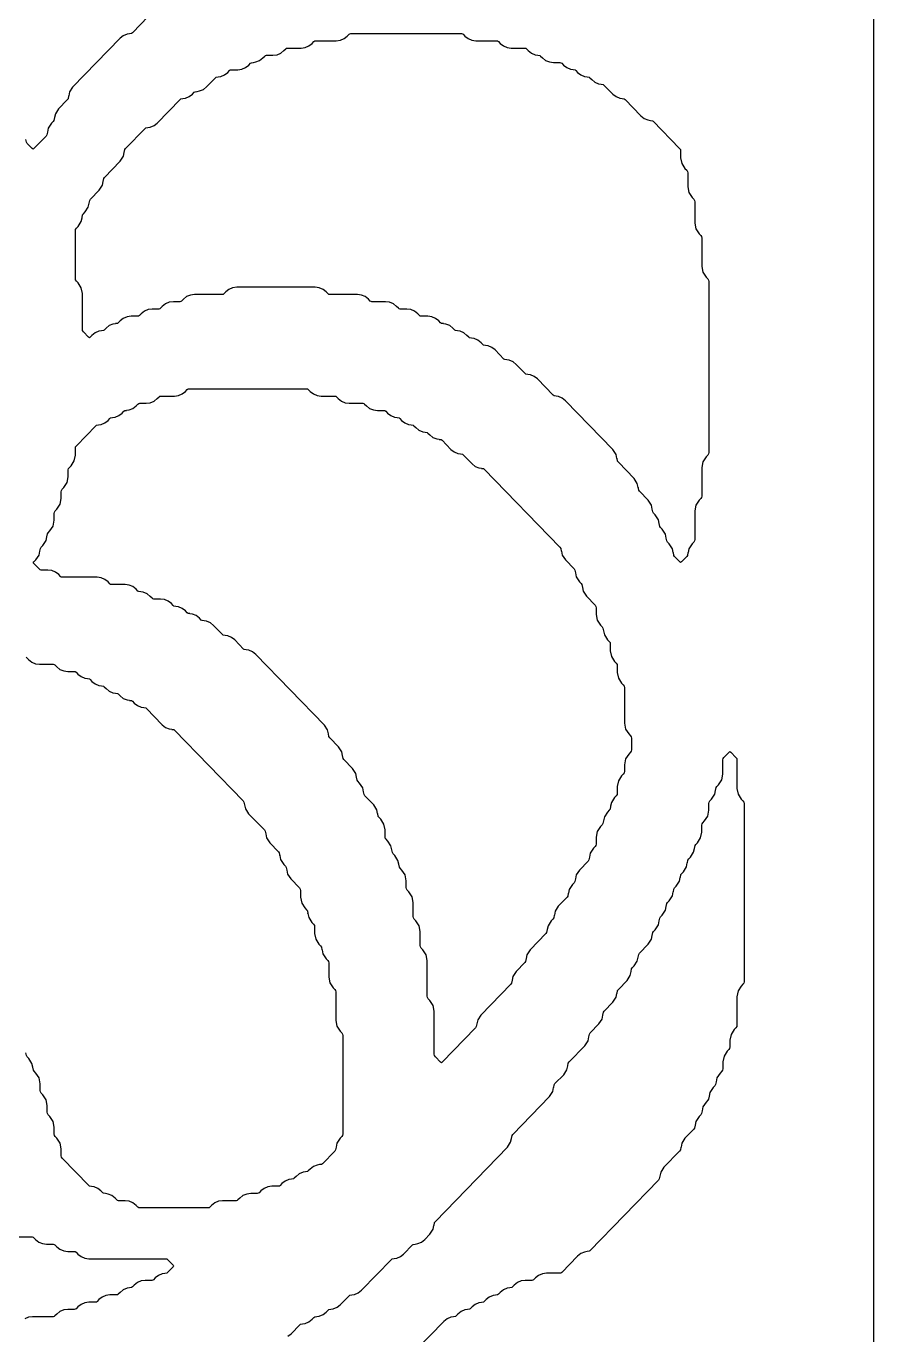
# Model space of a CAD drawing. Header units: millimetres. Extents: x 10 to 410, y 18 to 283.
# Drawn here: x 114.65 to 142.27, y 51.75 to 94.4 of the extents above; entities that cross this region are included whole.
import ezdxf

# ---------------------------------------------------------------- set-up
doc = ezdxf.new("R2010")
doc.units = ezdxf.units.MM
doc.layers.add('CUT', color=1, linetype='Continuous')

msp = doc.modelspace()

# ---------------------------------------------------------------- linework, layer by layer
at = {"layer": 'CUT'}
for points in [[(121.134, 21), (129.134, 21), (129.134, 24), (142.2679, 24), (142.2679, 144), (129.134, 144), (129.134, 147), (121.134, 147), (121.134, 144), (100.134, 144), (100.134, 147), (92.134, 147), (92.134, 144), (79, 144), (79, 24), (92.134, 24), (92.134, 21), (100.134, 21), (100.134, 24), (121.134, 24)], [(117.1332, 89.2132), (117.1578, 89.3394), (117.1606, 89.3389), (117.1785, 89.4311), (117.2035, 89.4693), (117.7166, 89.998), (117.8212, 90.1583), (117.8458, 90.2846), (117.8485, 90.284), (117.8665, 90.3762), (117.8914, 90.4144), (118.5225, 91.0646), (118.5476, 91.0844), (118.6123, 91.093), (118.612, 91.0951), (118.6954, 91.1063), (118.8179, 91.1581), (118.9224, 91.2404), (119.6692, 92.0098), (119.6942, 92.0295), (119.7589, 92.0382), (119.7586, 92.0402), (119.8421, 92.0514), (119.9645, 92.1033), (120.069, 92.1855), (120.1278, 92.2461), (120.1529, 92.2658), (120.2176, 92.2745), (120.2173, 92.2765), (120.3007, 92.2877), (120.4232, 92.3395), (120.5277, 92.4218), (120.8158, 92.7187), (120.8408, 92.7384), (120.9056, 92.7471), (120.9053, 92.7491), (120.9887, 92.7603), (121.1112, 92.8121), (121.2157, 92.8944), (121.2744, 92.9549), (121.2995, 92.9747), (121.3311, 92.9789), (121.5449, 92.9789), (121.6767, 92.9966), (121.7992, 93.0484), (121.9037, 93.1307), (121.9624, 93.1912), (121.9875, 93.2109), (122.0522, 93.2196), (122.0519, 93.2217), (122.1353, 93.2329), (122.2578, 93.2847), (122.3623, 93.367), (122.4211, 93.4275), (122.4461, 93.4472), (122.4777, 93.4515), (122.6915, 93.4515), (122.8233, 93.4692), (122.9458, 93.521), (123.0503, 93.6032), (123.1091, 93.6638), (123.1341, 93.6835), (123.1657, 93.6878), (123.6088, 93.6878), (123.7406, 93.7055), (123.8631, 93.7573), (123.9676, 93.8395), (124.0264, 93.9001), (124.0514, 93.9198), (124.083, 93.9241), (124.7555, 93.9241), (124.8873, 93.9417), (125.0098, 93.9936), (125.1142, 94.0758), (125.173, 94.1364), (125.1981, 94.1561), (125.2297, 94.1603), (128.8321, 94.1603), (128.8637, 94.1561), (128.8888, 94.1364), (128.9475, 94.0758), (129.052, 93.9936), (129.1745, 93.9417), (129.3063, 93.9241), (129.9788, 93.9241), (130.0104, 93.9198), (130.0354, 93.9001), (130.0942, 93.8395), (130.1987, 93.7573), (130.3212, 93.7055), (130.453, 93.6878), (130.8961, 93.6878), (130.9277, 93.6835), (130.9527, 93.6638), (131.0115, 93.6032), (131.116, 93.521), (131.2385, 93.4692), (131.3219, 93.458), (131.3216, 93.4559), (131.3863, 93.4472), (131.4114, 93.4275), (131.4701, 93.367), (131.5746, 93.2847), (131.6971, 93.2329), (131.8289, 93.2152), (132.0427, 93.2152), (132.0743, 93.2109), (132.0994, 93.1912), (132.1581, 93.1307), (132.2626, 93.0484), (132.3851, 92.9966), (132.4685, 92.9854), (132.4683, 92.9833), (132.533, 92.9747), (132.558, 92.9549), (132.6168, 92.8944), (132.7213, 92.8121), (132.8438, 92.7603), (132.9272, 92.7491), (132.9269, 92.7471), (132.9916, 92.7384), (133.0167, 92.7187), (133.0754, 92.6581), (133.1799, 92.5758), (133.3024, 92.524), (133.3858, 92.5128), (133.3856, 92.5108), (133.4503, 92.5021), (133.4753, 92.4824), (133.7634, 92.1855), (133.8679, 92.1033), (133.9904, 92.0514), (134.0738, 92.0402), (134.0736, 92.0382), (134.1383, 92.0295), (134.1633, 92.0098), (134.6807, 91.4767), (134.7852, 91.3944), (134.9077, 91.3426), (134.9911, 91.3314), (134.9909, 91.3293), (135.0556, 91.3207), (135.0806, 91.3009), (135.941, 90.4144), (135.9659, 90.3762), (135.9747, 90.3314), (135.9747, 90.1099), (136.0113, 89.922), (136.1159, 89.7617), (136.1704, 89.7055), (136.1953, 89.6673), (136.204, 89.6226), (136.204, 89.1648), (136.2406, 88.9769), (136.3452, 88.8165), (136.3997, 88.7604), (136.4246, 88.7222), (136.4333, 88.6774), (136.4333, 87.9833), (136.47, 87.7954), (136.5745, 87.6351), (136.629, 87.579), (136.6539, 87.5408), (136.6627, 87.496), (136.6627, 86.5656), (136.6993, 86.3777), (136.8039, 86.2174), (136.8583, 86.1612), (136.8833, 86.123), (136.892, 86.0783), (136.892, 80.504), (136.8833, 80.4592), (136.8583, 80.421), (136.8039, 80.3649), (136.6993, 80.2046), (136.6627, 80.0167), (136.6627, 79.0863), (136.6539, 79.0415), (136.629, 79.0033), (136.5745, 78.9472), (136.47, 78.7868), (136.4333, 78.5989), (136.4333, 77.6686), (136.4246, 77.6238), (136.3997, 77.5856), (136.3452, 77.5295), (136.2406, 77.3691), (136.216, 77.2429), (136.2132, 77.2434), (136.1953, 77.1512), (136.1704, 77.113), (136.0026, 76.9402), (135.9747, 76.9194), (135.9467, 76.9402), (135.779, 77.113), (135.7541, 77.1512), (135.7361, 77.2434), (135.7333, 77.2429), (135.7087, 77.3691), (135.6041, 77.5295), (135.5497, 77.5856), (135.5247, 77.6238), (135.5068, 77.716), (135.504, 77.7154), (135.4794, 77.8417), (135.3748, 78.002), (135.3203, 78.0582), (135.2954, 78.0964), (135.2774, 78.1885), (135.2747, 78.188), (135.25, 78.3143), (135.1455, 78.4746), (135.091, 78.5307), (135.0661, 78.5689), (135.0481, 78.6611), (135.0453, 78.6606), (135.0207, 78.7868), (134.9162, 78.9472), (134.6323, 79.2396), (134.6074, 79.2778), (134.5895, 79.37), (134.5867, 79.3694), (134.5621, 79.4957), (134.4575, 79.656), (133.9444, 80.1847), (133.9195, 80.2229), (133.9015, 80.3151), (133.8987, 80.3146), (133.8741, 80.4408), (133.7695, 80.6012), (132.2234, 82.1942), (132.1189, 82.2765), (131.9964, 82.3283), (131.913, 82.3395), (131.9133, 82.3415), (131.8486, 82.3502), (131.8235, 82.37), (131.3061, 82.9031), (131.2016, 82.9854), (131.0791, 83.0372), (130.9957, 83.0484), (130.996, 83.0504), (130.9313, 83.0591), (130.9062, 83.0788), (130.6181, 83.3757), (130.5136, 83.4579), (130.3911, 83.5097), (130.3077, 83.5209), (130.308, 83.523), (130.2433, 83.5317), (130.2182, 83.5514), (129.9301, 83.8482), (129.8256, 83.9305), (129.7031, 83.9823), (129.6197, 83.9935), (129.62, 83.9956), (129.5553, 84.0042), (129.5302, 84.024), (129.4715, 84.0845), (129.367, 84.1668), (129.2445, 84.2186), (129.1611, 84.2298), (129.1613, 84.2318), (129.0966, 84.2405), (129.0716, 84.2603), (129.0128, 84.3208), (128.9083, 84.4031), (128.7858, 84.4549), (128.7024, 84.4661), (128.7027, 84.4681), (128.638, 84.4768), (128.6129, 84.4965), (128.5542, 84.5571), (128.4497, 84.6394), (128.3272, 84.6912), (128.2438, 84.7024), (128.244, 84.7044), (128.1793, 84.7131), (128.1543, 84.7328), (128.0955, 84.7934), (127.991, 84.8756), (127.8685, 84.9275), (127.7367, 84.9451), (127.5229, 84.9451), (127.4913, 84.9494), (127.4663, 84.9691), (127.4075, 85.0297), (127.303, 85.1119), (127.1805, 85.1637), (127.0487, 85.1814), (126.835, 85.1814), (126.8034, 85.1857), (126.7783, 85.2054), (126.7195, 85.266), (126.615, 85.3482), (126.4926, 85.4), (126.3607, 85.4177), (125.9177, 85.4177), (125.8861, 85.422), (125.861, 85.4417), (125.8022, 85.5022), (125.6977, 85.5845), (125.5752, 85.6363), (125.4434, 85.654), (124.5417, 85.654), (124.5101, 85.6582), (124.485, 85.678), (124.4263, 85.7385), (124.3218, 85.8208), (124.1993, 85.8726), (124.0675, 85.8903), (121.5092, 85.8903), (121.3774, 85.8726), (121.2549, 85.8208), (121.1504, 85.7385), (121.0916, 85.678), (121.0666, 85.6582), (121.035, 85.654), (120.1332, 85.654), (120.0014, 85.6363), (119.8789, 85.5845), (119.7744, 85.5022), (119.7157, 85.4417), (119.6906, 85.422), (119.659, 85.4177), (119.4453, 85.4177), (119.3134, 85.4), (119.191, 85.3482), (119.0865, 85.266), (119.0277, 85.2054), (119.0026, 85.1857), (118.971, 85.1814), (118.7573, 85.1814), (118.6255, 85.1637), (118.503, 85.1119), (118.3985, 85.0297), (118.3397, 84.9691), (118.3147, 84.9494), (118.2831, 84.9451), (118.0693, 84.9451), (117.9375, 84.9275), (117.815, 84.8756), (117.7105, 84.7934), (117.6517, 84.7328), (117.6267, 84.7131), (117.562, 84.7044), (117.5622, 84.7024), (117.4788, 84.6912), (117.3563, 84.6394), (117.2518, 84.5571), (117.1931, 84.4965), (117.168, 84.4768), (117.1033, 84.4681), (117.1036, 84.4661), (117.0202, 84.4549), (116.8977, 84.4031), (116.7932, 84.3208), (116.7391, 84.2651), (116.7112, 84.2443), (116.6832, 84.2651), (116.5155, 84.4379), (116.4906, 84.4761), (116.4818, 84.5209), (116.4818, 85.6876), (116.4452, 85.8754), (116.3406, 86.0358), (116.2861, 86.0919), (116.2612, 86.1301), (116.2525, 86.1749), (116.2525, 87.7323), (116.2612, 87.7771), (116.2861, 87.8153), (116.3406, 87.8714), (116.4452, 88.0317), (116.4698, 88.158), (116.4726, 88.1575), (116.4906, 88.2496), (116.5155, 88.2878), (116.57, 88.344), (116.6745, 88.5043), (116.6991, 88.6306), (116.7019, 88.63), (116.7199, 88.7222), (116.7448, 88.7604), (117.0286, 89.0528)], [(115.3259, 77.7608), (115.3439, 77.853), (115.3688, 77.8912), (115.4233, 77.9473), (115.5279, 78.1077), (115.5645, 78.2956), (115.5645, 78.5171), (115.5732, 78.5619), (115.5982, 78.6001), (115.6526, 78.6562), (115.7572, 78.8165), (115.7938, 79.0044), (115.7938, 79.226), (115.8026, 79.2707), (115.8275, 79.3089), (115.882, 79.3651), (115.9865, 79.5254), (116.0232, 79.7133), (116.0232, 79.9348), (116.0319, 79.9796), (116.0568, 80.0178), (116.1113, 80.0739), (116.2159, 80.2343), (116.2525, 80.4222), (116.2525, 80.6437), (116.2612, 80.6884), (116.2861, 80.7266), (116.9172, 81.3769), (116.9423, 81.3966), (117.007, 81.4053), (117.0067, 81.4073), (117.0901, 81.4185), (117.2126, 81.4703), (117.3171, 81.5526), (117.3759, 81.6132), (117.4009, 81.6329), (117.4656, 81.6416), (117.4654, 81.6436), (117.5488, 81.6548), (117.6713, 81.7066), (117.7758, 81.7889), (117.8345, 81.8495), (117.8596, 81.8692), (117.9243, 81.8779), (117.924, 81.8799), (118.0074, 81.8911), (118.1299, 81.9429), (118.2344, 82.0252), (118.2932, 82.0857), (118.3182, 82.1055), (118.3498, 82.1097), (118.5636, 82.1097), (118.6954, 82.1274), (118.8179, 82.1792), (118.9224, 82.2615), (118.9812, 82.322), (119.0062, 82.3418), (119.0378, 82.346), (119.4809, 82.346), (119.6127, 82.3637), (119.7352, 82.4155), (119.8397, 82.4978), (119.8985, 82.5583), (119.9235, 82.578), (119.9551, 82.5823), (123.7869, 82.5823), (123.8185, 82.578), (123.8436, 82.5583), (123.9023, 82.4978), (124.0068, 82.4155), (124.1293, 82.3637), (124.2611, 82.346), (124.7042, 82.346), (124.7358, 82.3418), (124.7609, 82.322), (124.8196, 82.2615), (124.9241, 82.1792), (125.0466, 82.1274), (125.1784, 82.1097), (125.6215, 82.1097), (125.6531, 82.1055), (125.6782, 82.0857), (125.737, 82.0252), (125.8415, 81.9429), (125.9639, 81.8911), (126.0958, 81.8734), (126.3095, 81.8734), (126.3411, 81.8692), (126.3662, 81.8495), (126.4249, 81.7889), (126.5294, 81.7066), (126.6519, 81.6548), (126.7353, 81.6436), (126.7351, 81.6416), (126.7998, 81.6329), (126.8248, 81.6132), (126.8836, 81.5526), (126.9881, 81.4703), (127.1106, 81.4185), (127.194, 81.4073), (127.1937, 81.4053), (127.2584, 81.3966), (127.2835, 81.3769), (127.3423, 81.3163), (127.4467, 81.2341), (127.5692, 81.1822), (127.6527, 81.1711), (127.6524, 81.169), (127.7171, 81.1603), (127.7421, 81.1406), (127.8009, 81.08), (127.9054, 80.9978), (128.0279, 80.946), (128.1113, 80.9348), (128.111, 80.9327), (128.1757, 80.924), (128.2008, 80.9043), (128.4889, 80.6075), (128.5934, 80.5252), (128.7159, 80.4734), (128.7993, 80.4622), (128.799, 80.4601), (128.8637, 80.4515), (128.8888, 80.4317), (129.1769, 80.1349), (129.2814, 80.0526), (129.4039, 80.0008), (129.4873, 79.9896), (129.487, 79.9876), (129.5517, 79.9789), (129.5768, 79.9592), (132.0425, 77.4186), (132.0674, 77.3804), (132.0854, 77.2883), (132.0881, 77.2888), (132.1127, 77.1625), (132.2173, 77.0022), (132.5011, 76.7098), (132.526, 76.6716), (132.544, 76.5794), (132.5468, 76.5799), (132.5714, 76.4537), (132.676, 76.2933), (132.7304, 76.2372), (132.7554, 76.199), (132.7733, 76.1068), (132.7761, 76.1074), (132.8007, 75.9811), (132.9053, 75.8208), (133.1891, 75.5283), (133.214, 75.4901), (133.2227, 75.4454), (133.2227, 75.2238), (133.2594, 75.036), (133.3639, 74.8756), (133.4184, 74.8195), (133.4433, 74.7813), (133.4613, 74.6891), (133.4641, 74.6896), (133.4887, 74.5634), (133.5933, 74.403), (133.6478, 74.3469), (133.6727, 74.3087), (133.6814, 74.2639), (133.6814, 74.0424), (133.718, 73.8545), (133.8226, 73.6942), (133.8771, 73.638), (133.902, 73.5998), (133.9107, 73.5551), (133.9107, 73.3335), (133.9474, 73.1457), (134.0519, 72.9853), (134.1064, 72.9292), (134.1313, 72.891), (134.1401, 72.8462), (134.1401, 71.6795), (134.1767, 71.4917), (134.2813, 71.3313), (134.3357, 71.2752), (134.3607, 71.237), (134.3694, 71.1922), (134.3694, 70.8162), (134.3607, 70.7715), (134.3357, 70.7333), (134.2813, 70.6771), (134.1767, 70.5168), (134.1401, 70.3289), (134.1401, 70.1074), (134.1313, 70.0626), (134.1064, 70.0244), (134.0519, 69.9683), (133.9474, 69.8079), (133.9107, 69.62), (133.9107, 69.3985), (133.902, 69.3538), (133.8771, 69.3155), (133.8226, 69.2594), (133.718, 69.0991), (133.6934, 68.9728), (133.6906, 68.9733), (133.6727, 68.8812), (133.6478, 68.843), (133.5933, 68.7868), (133.4887, 68.6265), (133.4641, 68.5002), (133.4613, 68.5008), (133.4433, 68.4086), (133.4184, 68.3704), (133.3639, 68.3143), (133.2594, 68.1539), (133.2227, 67.966), (133.2227, 67.7445), (133.214, 67.6997), (133.1891, 67.6615), (133.1346, 67.6054), (133.0301, 67.4451), (133.0054, 67.3188), (133.0027, 67.3193), (132.9847, 67.2272), (132.9598, 67.189), (132.676, 66.8965), (132.5714, 66.7362), (132.5468, 66.6099), (132.544, 66.6105), (132.526, 66.5183), (132.5011, 66.4801), (132.4466, 66.424), (132.3421, 66.2636), (132.3175, 66.1374), (132.3147, 66.1379), (132.2967, 66.0457), (132.2718, 66.0075), (131.988, 65.7151), (131.8834, 65.5548), (131.8588, 65.4285), (131.856, 65.429), (131.838, 65.3369), (131.8131, 65.2987), (131.7587, 65.2425), (131.6541, 65.0822), (131.6295, 64.9559), (131.6267, 64.9565), (131.6087, 64.8643), (131.5838, 64.8261), (131.0707, 64.2974), (130.9661, 64.137), (130.9415, 64.0108), (130.9387, 64.0113), (130.9207, 63.9192), (130.8958, 63.881), (130.612, 63.5885), (130.5075, 63.4282), (130.4828, 63.3019), (130.4801, 63.3025), (130.4621, 63.2103), (130.4372, 63.1721), (129.4654, 62.1708), (129.3608, 62.0105), (129.3362, 61.8842), (129.3334, 61.8847), (129.3154, 61.7926), (129.2905, 61.7544), (128.2055, 60.6364), (128.1775, 60.6156), (128.1496, 60.6364), (127.9818, 60.8092), (127.9569, 60.8474), (127.9482, 60.8922), (127.9482, 62.2951), (127.9116, 62.483), (127.807, 62.6434), (127.7525, 62.6995), (127.7276, 62.7377), (127.7189, 62.7825), (127.7189, 63.9492), (127.6822, 64.137), (127.5777, 64.2974), (127.5232, 64.3535), (127.4983, 64.3917), (127.4896, 64.4365), (127.4896, 64.8943), (127.4529, 65.0822), (127.3484, 65.2425), (127.2939, 65.2987), (127.269, 65.3369), (127.2602, 65.3816), (127.2602, 65.8395), (127.2236, 66.0273), (127.119, 66.1877), (127.0645, 66.2438), (127.0396, 66.282), (127.0309, 66.3268), (127.0309, 66.5483), (126.9943, 66.7362), (126.8897, 66.8965), (126.8352, 66.9527), (126.8103, 66.9909), (126.7923, 67.0831), (126.7896, 67.0825), (126.7649, 67.2088), (126.6604, 67.3691), (126.6059, 67.4253), (126.581, 67.4635), (126.563, 67.5556), (126.5602, 67.5551), (126.5356, 67.6813), (126.431, 67.8417), (126.3766, 67.8978), (126.3516, 67.936), (126.3429, 67.9808), (126.3429, 68.2023), (126.3063, 68.3902), (126.2017, 68.5506), (126.1472, 68.6067), (126.1223, 68.6449), (126.1043, 68.7371), (126.1016, 68.7365), (126.0769, 68.8628), (125.9724, 69.0231), (125.6886, 69.3155), (125.6637, 69.3538), (125.6457, 69.4459), (125.6429, 69.4454), (125.6183, 69.5716), (125.5137, 69.732), (125.4592, 69.7881), (125.4343, 69.8263), (125.4164, 69.9185), (125.4136, 69.918), (125.389, 70.0442), (125.2844, 70.2046), (125.0006, 70.497), (124.9757, 70.5352), (124.9577, 70.6274), (124.9549, 70.6268), (124.9303, 70.7531), (124.8257, 70.9134), (124.5419, 71.2058), (124.517, 71.244), (124.499, 71.3362), (124.4963, 71.3357), (124.4717, 71.4619), (124.3671, 71.6223), (122.133, 73.9242), (122.0285, 74.0064), (121.906, 74.0583), (121.8226, 74.0695), (121.8229, 74.0715), (121.7582, 74.0802), (121.7331, 74.0999), (121.445, 74.3968), (121.3405, 74.479), (121.218, 74.5308), (121.1346, 74.542), (121.1349, 74.5441), (121.0702, 74.5528), (121.0451, 74.5725), (120.757, 74.8693), (120.6525, 74.9516), (120.53, 75.0034), (120.4466, 75.0146), (120.4469, 75.0167), (120.3822, 75.0253), (120.3571, 75.0451), (120.2984, 75.1056), (120.1939, 75.1879), (120.0714, 75.2397), (119.988, 75.2509), (119.9882, 75.2529), (119.9235, 75.2616), (119.8985, 75.2813), (119.8397, 75.3419), (119.7352, 75.4242), (119.6127, 75.476), (119.5293, 75.4872), (119.5296, 75.4892), (119.4649, 75.4979), (119.4398, 75.5176), (119.3811, 75.5782), (119.2766, 75.6605), (119.1541, 75.7123), (119.0223, 75.73), (118.8085, 75.73), (118.7769, 75.7342), (118.7518, 75.7539), (118.6931, 75.8145), (118.5886, 75.8967), (118.4661, 75.9486), (118.3827, 75.9598), (118.3829, 75.9618), (118.3182, 75.9705), (118.2932, 75.9902), (118.2344, 76.0508), (118.1299, 76.133), (118.0074, 76.1848), (117.8756, 76.2025), (117.4325, 76.2025), (117.4009, 76.2068), (117.3759, 76.2265), (117.3171, 76.287), (117.2126, 76.3693), (117.0901, 76.4211), (116.9583, 76.4388), (115.8272, 76.4388), (115.7956, 76.4431), (115.7706, 76.4628), (115.7118, 76.5233), (115.6073, 76.6056), (115.4848, 76.6574), (115.353, 76.6751), (115.1393, 76.6751), (115.1077, 76.6793), (115.0826, 76.6991), (114.9034, 76.8837), (114.8838, 76.9114), (114.9034, 76.9391), (114.9647, 77.0022), (115.0692, 77.1625), (115.0938, 77.2888), (115.0966, 77.2883), (115.1146, 77.3804), (115.1395, 77.4186), (115.194, 77.4748), (115.2985, 77.6351), (115.3232, 77.7614)]]:
    msp.add_lwpolyline(points, close=True, dxfattribs=at)
for points in [[(118.6278, 94.7174), (118.1104, 94.1843), (118.0853, 94.1646), (118.0206, 94.1559), (118.0209, 94.1538), (117.9375, 94.1426), (117.815, 94.0908), (117.7105, 94.0086), (116.1644, 92.4155), (116.0598, 92.2552), (116.0352, 92.1289), (116.0324, 92.1295), (116.0144, 92.0373), (115.9895, 91.9991), (115.7057, 91.7067), (115.6012, 91.5463), (115.5765, 91.4201), (115.5738, 91.4206), (115.5558, 91.3284), (115.5309, 91.2902), (115.4764, 91.2341), (115.3718, 91.0737), (115.3472, 90.9475), (115.3444, 90.948), (115.3265, 90.8559), (115.3015, 90.8177), (114.9045, 90.4085), (114.8765, 90.3877), (114.8486, 90.4085), (114.6808, 90.5814), (114.6559, 90.6196), (114.638, 90.7117)], [(114.6454, 73.8354), (114.6705, 73.8157), (114.7292, 73.7551), (114.8337, 73.6729), (114.9562, 73.6211), (115.088, 73.6034), (115.5311, 73.6034), (115.5627, 73.5991), (115.5878, 73.5794), (115.6465, 73.5189), (115.751, 73.4366), (115.8735, 73.3848), (116.0053, 73.3671), (116.2191, 73.3671), (116.2507, 73.3628), (116.2758, 73.3431), (116.3345, 73.2826), (116.439, 73.2003), (116.5615, 73.1485), (116.6449, 73.1373), (116.6447, 73.1352), (116.7094, 73.1266), (116.7344, 73.1068), (116.7932, 73.0463), (116.8977, 72.964), (117.0202, 72.9122), (117.1036, 72.901), (117.1033, 72.899), (117.168, 72.8903), (117.1931, 72.8705), (117.2518, 72.81), (117.3563, 72.7277), (117.4788, 72.6759), (117.5622, 72.6647), (117.562, 72.6627), (117.6267, 72.654), (117.6517, 72.6343), (117.7105, 72.5737), (117.815, 72.4914), (117.9375, 72.4396), (118.0209, 72.4284), (118.0206, 72.4264), (118.0853, 72.4177), (118.1104, 72.398), (118.1691, 72.3374), (118.2736, 72.2552), (118.3961, 72.2033), (118.4796, 72.1921), (118.4793, 72.1901), (118.544, 72.1814), (118.569, 72.1617), (119.0865, 71.6286), (119.191, 71.5463), (119.3134, 71.4945), (119.3969, 71.4833), (119.3966, 71.4812), (119.4613, 71.4726), (119.4863, 71.4528), (121.7227, 69.1486), (121.7476, 69.1104), (121.7656, 69.0182), (121.7684, 69.0188), (121.793, 68.8925), (121.8976, 68.7321), (122.4107, 68.2034), (122.4356, 68.1652), (122.4536, 68.0731), (122.4564, 68.0736), (122.481, 67.9473), (122.5855, 67.787), (122.8694, 67.4946), (122.8943, 67.4564), (122.9122, 67.3642), (122.915, 67.3647), (122.9396, 67.2385), (123.0442, 67.0781), (123.0987, 67.022), (123.1236, 66.9838), (123.1416, 66.8916), (123.1443, 66.8922), (123.169, 66.7659), (123.2735, 66.6056), (123.5573, 66.3131), (123.5823, 66.2749), (123.591, 66.2302), (123.591, 66.0086), (123.6276, 65.8208), (123.7322, 65.6604), (123.7867, 65.6043), (123.8116, 65.5661), (123.8296, 65.4739), (123.8323, 65.4744), (123.857, 65.3482), (123.9615, 65.1878), (124.016, 65.1317), (124.0409, 65.0935), (124.0496, 65.0487), (124.0496, 64.8272), (124.0863, 64.6393), (124.1908, 64.479), (124.2453, 64.4228), (124.2702, 64.3846), (124.2882, 64.2925), (124.291, 64.293), (124.3156, 64.1668), (124.4202, 64.0064), (124.4747, 63.9503), (124.4996, 63.9121), (124.5083, 63.8673), (124.5083, 63.4095), (124.5449, 63.2216), (124.6495, 63.0613), (124.704, 63.0051), (124.7289, 62.9669), (124.7376, 62.9222), (124.7376, 61.9918), (124.7743, 61.8039), (124.8788, 61.6435), (124.9333, 61.5874), (124.9582, 61.5492), (124.9669, 61.5044), (124.9669, 58.293), (124.9582, 58.2483), (124.9333, 58.2101), (124.8788, 58.1539), (124.7743, 57.9936), (124.7496, 57.8673), (124.7469, 57.8679), (124.7289, 57.7757), (124.704, 57.7375), (124.3022, 57.3235), (124.2772, 57.3038), (124.2125, 57.2951), (124.2127, 57.2931), (124.1293, 57.2819), (124.0068, 57.2301), (123.9023, 57.1478), (123.8436, 57.0873), (123.8185, 57.0675), (123.7538, 57.0588), (123.7541, 57.0568), (123.6707, 57.0456), (123.5482, 56.9938), (123.4437, 56.9115), (123.3849, 56.851), (123.3599, 56.8312), (123.2952, 56.8226), (123.2954, 56.8205), (123.212, 56.8093), (123.0895, 56.7575), (122.985, 56.6752), (122.9263, 56.6147), (122.9012, 56.595), (122.8696, 56.5907), (122.6558, 56.5907), (122.524, 56.573), (122.4015, 56.5212), (122.297, 56.4389), (122.2383, 56.3784), (122.2132, 56.3587), (122.1816, 56.3544), (121.9679, 56.3544), (121.836, 56.3367), (121.7136, 56.2849), (121.6091, 56.2027), (121.5503, 56.1421), (121.5252, 56.1224), (121.4936, 56.1181), (121.0506, 56.1181), (120.9187, 56.1005), (120.7962, 56.0486), (120.6918, 55.9664), (120.633, 55.9058), (120.6079, 55.8861), (120.5763, 55.8819), (118.3498, 55.8819), (118.3182, 55.8861), (118.2932, 55.9058), (118.2344, 55.9664), (118.1299, 56.0486), (118.0074, 56.1005), (117.8756, 56.1181), (117.6619, 56.1181), (117.6303, 56.1224), (117.6052, 56.1421), (117.5464, 56.2027), (117.4419, 56.2849), (117.3195, 56.3367), (117.236, 56.3479), (117.2363, 56.35), (117.1716, 56.3587), (117.1466, 56.3784), (117.0878, 56.4389), (116.9833, 56.5212), (116.8608, 56.573), (116.7774, 56.5842), (116.7777, 56.5863), (116.7129, 56.595), (116.6879, 56.6147), (115.8275, 57.5012), (115.8026, 57.5394), (115.7938, 57.5842), (115.7938, 57.8057), (115.7572, 57.9936), (115.6526, 58.1539), (115.5982, 58.2101), (115.5732, 58.2483), (115.5645, 58.293), (115.5645, 58.5146), (115.5279, 58.7024), (115.4233, 58.8628), (115.3688, 58.9189), (115.3439, 58.9571), (115.3352, 59.0019), (115.3352, 59.2234), (115.2985, 59.4113), (115.194, 59.5716), (115.1395, 59.6278), (115.1146, 59.666), (115.1059, 59.7107), (115.1059, 59.9323), (115.0692, 60.1202), (114.9647, 60.2805), (114.9102, 60.3366), (114.8853, 60.3748), (114.8673, 60.467), (114.8645, 60.4665), (114.8399, 60.5927), (114.7353, 60.7531), (114.6808, 60.8092), (114.6559, 60.8474), (114.638, 60.9396)], [(123.1751, 51.6982), (123.2796, 51.7805), (123.5677, 52.0773), (123.5928, 52.097), (123.6575, 52.1057), (123.6572, 52.1078), (123.7406, 52.119), (123.8631, 52.1708), (123.9676, 52.253), (124.0264, 52.3136), (124.0514, 52.3333), (124.1161, 52.342), (124.1159, 52.344), (124.1993, 52.3552), (124.3218, 52.4071), (124.4263, 52.4893), (124.485, 52.5499), (124.5101, 52.5696), (124.5748, 52.5783), (124.5745, 52.5803), (124.6579, 52.5915), (124.7804, 52.6433), (124.8849, 52.7256), (125.173, 53.0224), (125.1981, 53.0422), (125.2628, 53.0509), (125.2625, 53.0529), (125.3459, 53.0641), (125.4684, 53.1159), (125.5729, 53.1982), (126.549, 54.2039), (126.574, 54.2236), (126.6387, 54.2323), (126.6385, 54.2343), (126.7219, 54.2455), (126.8444, 54.2973), (126.9489, 54.3796), (127.237, 54.6765), (127.262, 54.6962), (127.3267, 54.7049), (127.3264, 54.7069), (127.4099, 54.7181), (127.5324, 54.7699), (127.6369, 54.8522), (127.807, 55.0275), (127.9116, 55.1879), (127.9362, 55.3141), (127.939, 55.3136), (127.9569, 55.4057), (127.9818, 55.4439), (130.3296, 57.863), (130.4342, 58.0233), (130.4588, 58.1496), (130.4616, 58.149), (130.4795, 58.2412), (130.5045, 58.2794), (131.7056, 59.517), (131.8101, 59.6773), (131.8348, 59.8036), (131.8375, 59.803), (131.8555, 59.8952), (131.8804, 59.9334), (132.1642, 60.2258), (132.2688, 60.3862), (132.2934, 60.5124), (132.2962, 60.5119), (132.3142, 60.6041), (132.3391, 60.6423), (132.8522, 61.171), (132.9568, 61.3313), (132.9814, 61.4576), (132.9842, 61.457), (133.0021, 61.5492), (133.0271, 61.5874), (133.3109, 61.8798), (133.4154, 62.0402), (133.4401, 62.1664), (133.4428, 62.1659), (133.4608, 62.2581), (133.4857, 62.2963), (133.7695, 62.5887), (133.8741, 62.749), (133.8987, 62.8753), (133.9015, 62.8748), (133.9195, 62.9669), (133.9444, 63.0051), (134.2282, 63.2976), (134.3327, 63.4579), (134.3574, 63.5842), (134.3601, 63.5836), (134.3781, 63.6758), (134.403, 63.714), (134.4575, 63.7701), (134.5621, 63.9305), (134.5867, 64.0567), (134.5895, 64.0562), (134.6074, 64.1484), (134.6323, 64.1866), (134.9162, 64.479), (135.0207, 64.6393), (135.0453, 64.7656), (135.0481, 64.765), (135.0661, 64.8572), (135.091, 64.8954), (135.1455, 64.9516), (135.25, 65.1119), (135.2747, 65.2382), (135.2774, 65.2376), (135.2954, 65.3298), (135.3203, 65.368), (135.3748, 65.4241), (135.4794, 65.5845), (135.504, 65.7107), (135.5068, 65.7102), (135.5247, 65.8024), (135.5497, 65.8406), (135.6041, 65.8967), (135.7087, 66.0571), (135.7333, 66.1833), (135.7361, 66.1828), (135.7541, 66.2749), (135.779, 66.3131), (135.8335, 66.3693), (135.938, 66.5296), (135.9627, 66.6559), (135.9654, 66.6553), (135.9834, 66.7475), (136.0083, 66.7857), (136.0628, 66.8419), (136.1674, 67.0022), (136.192, 67.1285), (136.1948, 67.1279), (136.2127, 67.2201), (136.2376, 67.2583), (136.2921, 67.3144), (136.3967, 67.4748), (136.4213, 67.601), (136.4241, 67.6005), (136.4421, 67.6927), (136.467, 67.7309), (136.5215, 67.787), (136.626, 67.9473), (136.6627, 68.1352), (136.6627, 68.3568), (136.6714, 68.4015), (136.6963, 68.4397), (136.7508, 68.4959), (136.8553, 68.6562), (136.892, 68.8441), (136.892, 69.0656), (136.9007, 69.1104), (136.9256, 69.1486), (136.9801, 69.2047), (137.0847, 69.3651), (137.1093, 69.4913), (137.1121, 69.4908), (137.13, 69.583), (137.155, 69.6212), (137.2094, 69.6773), (137.314, 69.8376), (137.3506, 70.0255), (137.3506, 70.4833), (137.3594, 70.5281), (137.3843, 70.5663), (137.552, 70.7392), (137.58, 70.76), (137.6079, 70.7392), (137.7757, 70.5663), (137.8006, 70.5281), (137.8093, 70.4833), (137.8093, 69.553), (137.8459, 69.3651), (137.9505, 69.2047), (138.005, 69.1486), (138.0299, 69.1104), (138.0386, 69.0656), (138.0386, 63.2551), (138.0299, 63.2103), (138.005, 63.1721), (137.9505, 63.116), (137.8459, 62.9556), (137.8093, 62.7677), (137.8093, 61.8373), (137.8006, 61.7926), (137.7757, 61.7544), (137.7212, 61.6982), (137.6166, 61.5379), (137.58, 61.35), (137.58, 61.1285), (137.5712, 61.0837), (137.5463, 61.0455), (137.4918, 60.9894), (137.3873, 60.829), (137.3506, 60.6411), (137.3506, 60.4196), (137.3419, 60.3748), (137.317, 60.3366), (137.2625, 60.2805), (137.158, 60.1202), (137.1333, 59.9939), (137.1306, 59.9944), (137.1126, 59.9023), (137.0877, 59.8641), (137.0332, 59.8079), (136.9286, 59.6476), (136.904, 59.5213), (136.9012, 59.5219), (136.8833, 59.4297), (136.8583, 59.3915), (136.8039, 59.3354), (136.6993, 59.175), (136.6747, 59.0488), (136.6719, 59.0493), (136.6539, 58.9571), (136.629, 58.9189), (136.5745, 58.8628), (136.47, 58.7024), (136.4453, 58.5762), (136.4426, 58.5767), (136.4246, 58.4846), (136.3997, 58.4464), (136.1159, 58.1539), (136.0113, 57.9936), (135.9867, 57.8673), (135.9839, 57.8679), (135.9659, 57.7757), (135.941, 57.7375), (135.4279, 57.2088), (135.3233, 57.0484), (135.2987, 56.9222), (135.2959, 56.9227), (135.278, 56.8305), (135.253, 56.7923), (133.0167, 54.4881), (132.9916, 54.4684), (132.9269, 54.4597), (132.9272, 54.4576), (132.8438, 54.4464), (132.7213, 54.3946), (132.6168, 54.3124), (132.0994, 53.7792), (132.0743, 53.7595), (132.0427, 53.7553), (131.5996, 53.7553), (131.4678, 53.7376), (131.3453, 53.6858), (131.2408, 53.6035), (131.1821, 53.543), (131.157, 53.5232), (131.1254, 53.519), (130.9116, 53.519), (130.7798, 53.5013), (130.6573, 53.4495), (130.5528, 53.3672), (130.4941, 53.3067), (130.469, 53.2869), (130.4043, 53.2783), (130.4046, 53.2762), (130.3212, 53.265), (130.1987, 53.2132), (130.0942, 53.1309), (130.0354, 53.0704), (130.0104, 53.0507), (129.9457, 53.042), (129.9459, 53.0399), (129.8625, 53.0287), (129.74, 52.9769), (129.6355, 52.8946), (129.5768, 52.8341), (129.5517, 52.8144), (129.487, 52.8057), (129.4873, 52.8036), (129.4039, 52.7924), (129.2814, 52.7406), (129.1769, 52.6584), (129.1181, 52.5978), (129.0931, 52.5781), (129.0283, 52.5694), (129.0286, 52.5673), (128.9452, 52.5562), (128.8227, 52.5043), (128.7182, 52.4221), (128.6595, 52.3615), (128.6344, 52.3418), (128.5697, 52.3331), (128.57, 52.3311), (128.4865, 52.3199), (128.3641, 52.2681), (128.2596, 52.1858), (126.0255, 49.8839)], [(113.9414, 54.9367), (114.8431, 54.9367), (114.8747, 54.9325), (114.8998, 54.9127), (114.9586, 54.8522), (115.0631, 54.7699), (115.1855, 54.7181), (115.3174, 54.7004), (115.5311, 54.7004), (115.5627, 54.6962), (115.5878, 54.6765), (115.6465, 54.6159), (115.751, 54.5336), (115.8735, 54.4818), (116.0053, 54.4641), (116.2191, 54.4641), (116.2507, 54.4599), (116.2758, 54.4402), (116.3345, 54.3796), (116.439, 54.2973), (116.5615, 54.2455), (116.6933, 54.2278), (119.2004, 54.2278), (119.232, 54.2236), (119.257, 54.2039), (119.4362, 54.0193), (119.4558, 53.9916), (119.4362, 53.9639), (119.257, 53.7792), (119.232, 53.7595), (119.1673, 53.7508), (119.1675, 53.7488), (119.0841, 53.7376), (118.9616, 53.6858), (118.8571, 53.6035), (118.7984, 53.543), (118.7733, 53.5232), (118.7417, 53.519), (118.5279, 53.519), (118.3961, 53.5013), (118.2736, 53.4495), (118.1691, 53.3672), (118.1104, 53.3067), (118.0853, 53.2869), (118.0206, 53.2783), (118.0209, 53.2762), (117.9375, 53.265), (117.815, 53.2132), (117.7105, 53.1309), (117.6517, 53.0704), (117.6267, 53.0507), (117.5951, 53.0464), (117.3813, 53.0464), (117.2495, 53.0287), (117.127, 52.9769), (117.0225, 52.8946), (116.9637, 52.8341), (116.9387, 52.8144), (116.9071, 52.8101), (116.6933, 52.8101), (116.5615, 52.7924), (116.439, 52.7406), (116.3345, 52.6584), (116.2758, 52.5978), (116.2507, 52.5781), (116.2191, 52.5738), (116.0053, 52.5738), (115.8735, 52.5562), (115.751, 52.5043), (115.6465, 52.4221), (115.5878, 52.3615), (115.5627, 52.3418), (115.5311, 52.3376), (114.8587, 52.3376), (114.7269, 52.3199), (114.6044, 52.2681)]]:
    msp.add_lwpolyline(points, dxfattribs=at)

doc.saveas('drawing.dxf')
